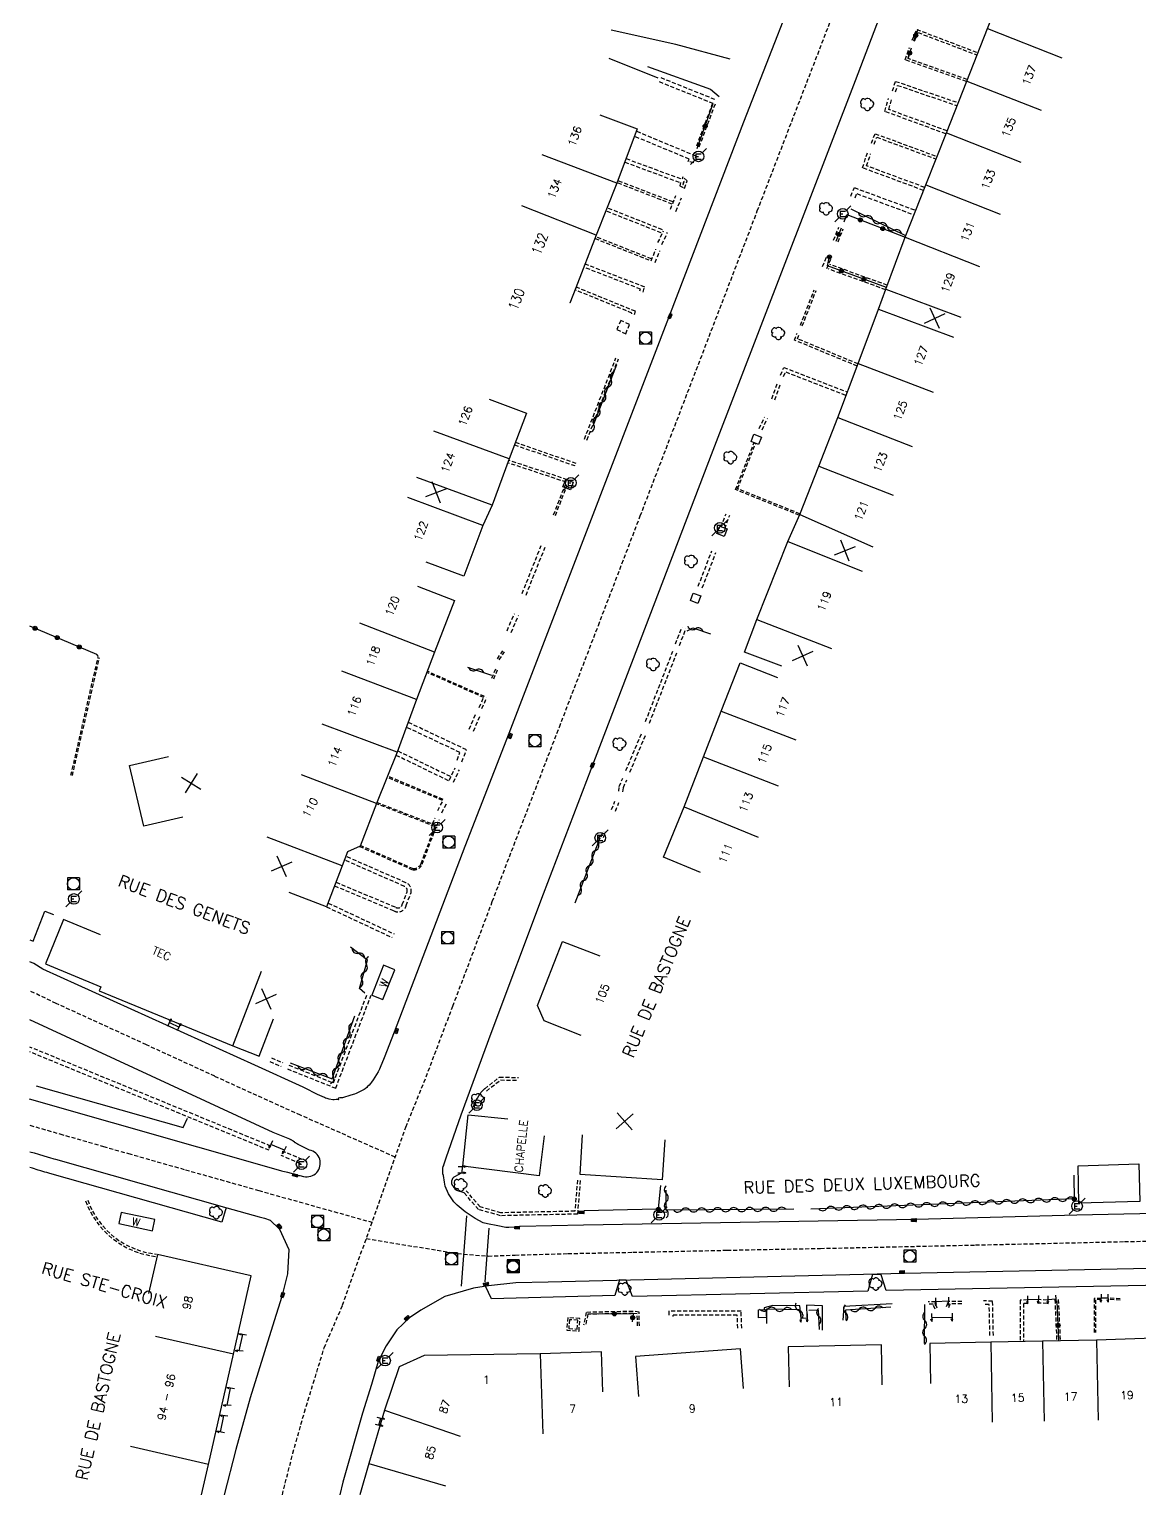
# Model space of a CAD drawing. Header units: millimetres. Extents: x 253999 to 255001, y 43000 to 44000.
# Drawn here: x 253999.9 to 254138.7, y 43000 to 43183.1 of the extents above; entities that cross this region are included whole.
import ezdxf
from ezdxf.enums import TextEntityAlignment as Align

# ---------------------------------------------------------------- set-up
doc = ezdxf.new("R2010")
doc.units = ezdxf.units.MM
doc.linetypes.add('DASHED', pattern=[0.75, 0.5, -0.25])
doc.layers.get('0').update_dxf_attribs({"linetype": 'CONTINUOUS'})
for name, color, linetype in [('W0001', 6, 'DASHED'), ('W0008', 7, 'CONTINUOUS'), ('W0100', 7, 'CONTINUOUS'), ('W0105', 7, 'CONTINUOUS'), ('W0112', 1, 'DASHED'), ('W0300', 7, 'CONTINUOUS'), ('W0310', 3, 'CONTINUOUS'), ('W0322', 7, 'CONTINUOUS'), ('W0400', 7, 'CONTINUOUS'), ('W0420', 7, 'CONTINUOUS'), ('W0471', 7, 'CONTINUOUS'), ('W0984', 7, 'CONTINUOUS'), ('W0989', 7, 'CONTINUOUS'), ('W0991', 7, 'CONTINUOUS'), ('W1102', 7, 'CONTINUOUS')]:
    doc.layers.add(name, color=color, linetype=linetype)
doc.styles.get("Standard").update_dxf_attribs({"font": 'romans.shx', "width": 0.85})

# ---------------------------------------------------------------- blocks, each defined once
blk = doc.blocks.new('T300')
for p, q in [((-0.7999991999999999, 0.5142852), (-0.8571420000000001, 0.3428568)), ((-0.8571420000000001, 0.3428568), (-0.8571420000000001, 0.1714284)), ((-0.8571420000000001, 0.1714284), (-0.7428564, 0.05714279999999999)), ((-0.6857135999999999, 0.6285708), (-0.7999991999999999, 0.5142852)), ((-0.7999991999999999, -0.05714279999999999), (-0.7428564, 0.05714279999999999)), ((-0.7428564, 0.05714279999999999), (-0.6857135999999999, 0.1142856)), ((-0.5714279999999999, 0.6857135999999999), (-0.6857135999999999, 0.6285708)), ((-0.4571423999999999, 0.6857135999999999), (-0.5714279999999999, 0.6857135999999999)), ((-0.285714, 0.6285708), (-0.4571423999999999, 0.6857135999999999)), ((-0.285714, 0.6285708), (-0.1714284, 0.7428564)), ((-0.2285712, 0.5714279999999999), (-0.285714, 0.6285708)), ((-0.1714284, 0.7428564), (-0.05714279999999999, 0.7999991999999999)), ((-0.05714279999999999, 0.7999991999999999), (0.05714279999999999, 0.7999991999999999)), ((0.05714279999999999, 0.7999991999999999), (0.2285712, 0.7428564)), ((0.2285712, 0.7428564), (0.3428568, 0.6285708)), ((0.3428568, 0.6285708), (0.3999996, 0.5142852)), ((0.4571423999999999, 0.4571423999999999), (0.3428568, 0.4571423999999999)), ((0.3999996, 0.5142852), (0.3999996, 0.4571423999999999)), ((0.5714279999999999, 0.3999996), (0.4571423999999999, 0.4571423999999999)), ((0.5714279999999999, 0.3999996), (0.6857135999999999, 0.285714)), ((0.6857135999999999, 0.285714), (0.7428564, 0.1714284)), ((0.7428564, 0.05714279999999999), (0.6857135999999999, -0.1714284)), ((0.7428564, 0.1714284), (0.7428564, 0.05714279999999999)), ((-0.7999991999999999, -0.1714284), (-0.7999991999999999, -0.05714279999999999)), ((-0.7999991999999999, -0.2285712), (-0.7999991999999999, -0.1714284)), ((-0.7428564, -0.3428568), (-0.7999991999999999, -0.2285712)), ((-0.6857135999999999, -0.3999996), (-0.7428564, -0.3428568)), ((-0.5142852, -0.4571423999999999), (-0.6857135999999999, -0.3999996)), ((-0.3999996, -0.4571423999999999), (-0.5142852, -0.4571423999999999)), ((-0.3999996, -0.4571423999999999), (-0.3428568, -0.4571423999999999)), ((-0.3428568, -0.4571423999999999), (-0.3428568, -0.3999996)), ((-0.3428568, -0.5142852), (-0.3428568, -0.4571423999999999)), ((-0.285714, -0.6285708), (-0.3428568, -0.5142852)), ((-0.1714284, -0.7428564), (-0.285714, -0.6285708)), ((-0.05714279999999999, -0.7999991999999999), (-0.1714284, -0.7428564)), ((0.05714279999999999, -0.7999991999999999), (-0.05714279999999999, -0.7999991999999999)), ((0.1714284, -0.7428564), (0.05714279999999999, -0.7999991999999999)), ((0.2285712, -0.6857135999999999), (0.1714284, -0.7428564)), ((0.285714, -0.4571423999999999), (0.2285712, -0.4571423999999999)), ((0.285714, -0.6285708), (0.2285712, -0.6857135999999999)), ((0.4571423999999999, -0.3999996), (0.285714, -0.4571423999999999)), ((0.3428568, -0.5142852), (0.285714, -0.6285708)), ((0.3428568, -0.5142852), (0.3428568, -0.4571423999999999)), ((0.5714279999999999, -0.3428568), (0.4571423999999999, -0.3999996)), ((0.6285708, -0.285714), (0.5714279999999999, -0.3428568)), ((0.6857135999999999, -0.1714284), (0.6285708, -0.285714))]:
    blk.add_line(p, q)
blk = doc.blocks.new('T471')
for p, q in [((-0.333334, 0.333334), (-0.333334, -0.333334)), ((-0.333334, 0.333334), (0.333334, 0.333334)), ((-0.333334, 0), (0, 0)), ((0.500001, 0.500001), (1.000002, 1.000002)), ((-0.500001, -0.500001), (-1.000002, -1.000002)), ((-0.333334, -0.333334), (0.333334, -0.333334))]:
    blk.add_line(p, q)
blk.add_ellipse((0, 0), major_axis=(0.4714054636000732, 0.4714054636000732), ratio=1, start_param=5.497787143782138, end_param=11.78097245096172)
blk = doc.blocks.new('t112o')
at = {"color": 0, "linetype": 'Continuous'}
for p, q in [((-0.5, 0.5), (0.5, 0.5)), ((-0.5, -0.5), (-0.5, 0.5)), ((0.5, 0.5), (0.5, -0.5)), ((0.5, -0.5), (-0.5, -0.5))]:
    blk.add_line(p, q, dxfattribs=at)
blk = doc.blocks.new('T400')
for p, q in [((-0.15, 0.3), (0.15, 0.3)), ((-0.15, -0.25), (-0.15, 0.3)), ((-0.15, 0.15), (0.15, 0.15)), ((-0.15, 0), (0.15, 0)), ((0.15, 0.3), (0.15, -0.25)), ((-0.15, -0.15), (0.15, -0.15)), ((-0.15, -0.25), (-0.15, -0.3)), ((-0.15, -0.3), (0.15, -0.3)), ((0.15, -0.3), (0.15, -0.25))]:
    blk.add_line(p, q)
blk = doc.blocks.new('T420')
for p, q in [((0.7499999999708962, 0.75), (-0.7500000000291038, 0.75)), ((-0.7500000000291038, 0.75), (-0.7500000000291038, -0.75)), ((0.75, 0.75), (0.75, -0.75)), ((0.7499999999708962, -0.75), (-0.7500000000291038, -0.75))]:
    blk.add_line(p, q)
blk.add_ellipse((0, 0), major_axis=(-0.5303300858918937, 0.5303300858918937), ratio=0.9999999999925214, start_param=3.926990816990981, end_param=10.21017612417057)
blk = doc.blocks.new('t105o')
for p, q in [((-0.5, 0), (0.5, 0)), ((0.5, 0), (0.2, 0.1)), ((0.5, 0), (0.2, -0.1))]:
    blk.add_line(p, q)
blk = doc.blocks.new('t310o')
at = {"color": 0, "linetype": 'Continuous'}
for centre, start, end in [((-0.4999987064074958, 0.3750017247803044), 216.8699, 323.1304), ((0.5000012935925042, -0.3749982752196956), 36.8699, 143.1303)]:
    blk.add_arc(centre, 0.625, start, end, dxfattribs=at)
blk = doc.blocks.new('t322o')
at = {"color": 0, "linetype": 'Continuous'}
for radius in [0.25, 0.150337]:
    blk.add_circle((0, 0), radius, dxfattribs=at)
blk = doc.blocks.new('t991o')
at = {"color": 0, "linetype": 'Continuous'}
for p, q in [((-1, 1), (1, -1)), ((-1, -1), (1, 1))]:
    blk.add_line(p, q, dxfattribs=at)

msp = doc.modelspace()

# ---------------------------------------------------------------- linework, layer by layer
at = {"layer": 'W0001'}
for points in [[(254031.5400113126, 43000), (254032.8605518757, 43005.17119587196), (254034.2975239413, 43010.31239095044), (254036.7807520093, 43018.35705000132), (254039.0648049981, 43023.68685204576), (254046.9855744768, 43045.94016943693), (254049.5119330254, 43052.21306025663), (254052.853546271, 43061.05268654311), (254057.7827205202, 43074.11656153876), (254060.4631172782, 43081.13876724517), (254066.1641503404, 43095.92397912524), (254071.0364811304, 43108.62255233448), (254076.2699418361, 43122.29582756311), (254080.0449449012, 43132.13313995809), (254090.9001506228, 43160.40401163556), (254096.2782302306, 43174.38026508962), (254101.2146112802, 43187.14482923384)], [(254045.6470437363, 43042.17958159409), (254033.8194864013, 43047.41339732883), (254029.0328876718, 43049.56960190363), (254023.104871221, 43052.27956521606), (254014.5448947353, 43056.21655624729), (254003.2776990184, 43061.37489793966), (254000, 43062.9518843139)], [(254000, 43046.15842863111), (254003.7322303506, 43045.08104359776), (254003.7322303505, 43045.08104359778), (254009.1814296781, 43043.5171816639), (254012.3074142417, 43042.62892988722), (254016.6408645731, 43041.39955611255), (254019.4372571444, 43040.6054308851), (254019.4372571443, 43040.60543088511), (254023.799498321, 43039.36769751404), (254028.5957031796, 43038.00654090387), (254028.5957031796, 43038.00654090387), (254042.7497296372, 43034.03960852706)], [(254042.0318946649, 43032.02285882675), (254053.4247799821, 43030.11840136212), (254057.2496202543, 43029.82062144537), (254060.6227637219, 43029.94688353046), (254067.2387517166, 43030.12893987585), (254075.3233690196, 43030.29346471607), (254087.1363836147, 43030.55104541001), (254087.1363836147, 43030.55104541001), (254098.7755604444, 43030.77313526491), (254107.7982460192, 43030.96909778194), (254118.1546672277, 43031.20197348449), (254125.6618982794, 43031.37136498884), (254136.8051374182, 43031.625311605), (254136.8051374182, 43031.625311605), (254155.1974868573, 43032.00388931046), (254155.1974868573, 43032.00388931046), (254177.8958555826, 43032.47130616497), (254198.1509420296, 43032.88794258866), (254214.5034241229, 43033.23116292738), (254226.4023546751, 43033.49221185516), (254226.402354675, 43033.49221185516), (254243.2184958323, 43033.87615130319)]]:
    msp.add_lwpolyline(points, dxfattribs=at)
at = {"layer": 'W0008'}
for points in [[(254097.961, 43194.043), (254089.174, 43171.504), (254080.023, 43147.591), (254059.851, 43095.112), (254054.349, 43081.002), (254045.533, 43057.785), (254044.251, 43054.589), (254043.756, 43053.366), (254043.6802605372, 43053.18826232727), (254043.5115921475, 43052.84191937092), (254043.3235163921, 43052.5048872283), (254042.906, 43051.845), (254042.691087526, 43051.54138708999), (254042.5768366874, 43051.39598260119), (254042.3958246527, 43051.18736061641), (254042.2020309928, 43050.99170143978), (254042.0999126065, 43050.89928876352), (254041.8843758279, 43050.72640895314), (254041.7706146781, 43050.64638650621), (254041.592, 43050.535), (254041.4297677492, 43050.44466030192), (254041.1017698817, 43050.28113650269), (254040.7685507346, 43050.13837480672), (254040.543201629, 43050.05348327363), (254040.084, 43049.905), (254039.047, 43049.61), (254038.9531632554, 43049.59330493506), (254038.7270179215, 43049.57765756777), (254038.5794640721, 43049.55416411551), (254038.5181296802, 43049.51991097075), (254038.503879414, 43049.49460877928), (254038.508, 43049.444), (254038.549, 43049.333), (254038.372, 43049.371), (254038.2545254673, 43049.37518616306), (254038.0172428006, 43049.35614179882), (254037.84, 43049.358), (254037.3765559669, 43049.43468440447), (254037.1485986377, 43049.4918652427), (254036.9253467728, 43049.56625830581), (254036.816, 43049.611), (254035.933, 43050.02), (254035.5315657561, 43050.22104440658), (254034.7312197798, 43050.62772375523), (254034.124, 43050.918), (254028.086, 43053.653), (254001.609, 43065.686), (254000.49, 43066.368), (254000, 43066.58520500427)], [(254158.312, 43035.491), (254130.822, 43034.923), (254110.769, 43034.371), (254069.16, 43033.666), (254061.262, 43033.492), (254060.6628763563, 43033.44330672423), (254059.86517492, 43033.37806161952), (254059.469, 43033.406), (254058.482, 43033.586), (254057.179, 43033.828), (254056.6397830997, 43033.98050550933), (254055.633, 43034.496), (254054.389, 43035.365), (254053.371, 43036.178), (254052.9525509296, 43036.59333793695), (254052.291, 43037.573), (254051.9091707554, 43038.54472500672), (254051.805, 43039.05), (254051.687, 43039.902), (254051.597, 43040.112), (254051.596, 43040.358), (254051.5937148282, 43040.45868028202), (254051.5886746628, 43040.59292890268), (254051.5881573709, 43040.66004467227), (254051.5906683389, 43040.72714759302), (254051.5934562329, 43040.76069255809), (254051.6, 43040.811), (254051.6095628073, 43040.85895878984), (254051.6176749578, 43040.89036227883), (254051.6372252112, 43040.95207999884), (254051.6599615976, 43041.01275490414), (254051.7090001121, 43041.13294201066), (254051.7323059116, 43041.19343708199), (254051.743, 43041.224), (254052.03, 43042.078), (254053.896, 43047.463), (254057.657, 43057.684), (254064.196, 43075.084), (254070.146, 43090.646), (254085.382, 43130.511), (254103.16, 43176.712), (254109.15, 43192.481)], [(254087.522, 43179.385), (254080.721, 43181.205), (254072.627, 43182.985)], [(254072.342, 43179.484), (254078.467, 43177.046)], [(254077.157, 43178.446), (254085.04, 43175.616), (254086.145, 43174.72)], [(254000, 43069.32150882174), (254000.388, 43069.146), (254001.871, 43072.912), (254002.951, 43072.487)], [(254000.477, 43066.386), (254000, 43066.59813802084)], [(254000.792, 43051.105), (254019.16, 43045.865), (254019.698, 43047.036)], [(254055.423, 43048.475), (254055.553, 43048.877), (254055.5759923127, 43048.93280767411), (254055.5933249115, 43048.96903421794), (254055.6056448157, 43048.99281181615), (254055.6318337473, 43049.03961058696), (254055.6740349918, 43049.1083837086), (254055.7626389829, 43049.24387562131), (254055.8056038676, 43049.31227211824), (254055.826, 43049.347), (254055.9444851181, 43049.5579412403), (254056.1017677477, 43049.83979117764), (254056.182, 43049.98), (254056.2192626483, 43050.04166459067), (254056.2387111661, 43050.07203432998), (254056.2688880103, 43050.1169666068), (254056.3163710447, 43050.18285994908), (254056.3664526716, 43050.24678831021), (254056.3924459042, 43050.27795976184), (254056.4462931011, 43050.3386054851), (254056.4741294229, 43050.36803506794), (254056.517, 43050.411), (254056.852, 43050.736)], [(254000, 43042.85051873804), (254000.5277380974, 43042.70289874445), (254001.0615440628, 43042.55198658942), (254001.328, 43042.475), (254001.4672662059, 43042.43395581922), (254001.7452476308, 43042.3499902719), (254002.5775641036, 43042.09255845452), (254002.8554899917, 43042.00841475723), (254002.9947180159, 43041.96724809834), (254003.204, 43041.907), (254024.604, 43035.861), (254028.648, 43034.721), (254029.332, 43034.538), (254030.019, 43034.286), (254031.2, 43033.195), (254032.356, 43030.655), (254032.173, 43027.613), (254031.489, 43024.751), (254030.322, 43021.062), (254027.501, 43012.115), (254025.742, 43005.64), (254024.2844386403, 43000)], [(254131.1, 43036.432), (254130.989, 43041.078), (254138.573, 43041.35), (254138.687, 43036.615), (254131.1, 43036.432)], [(254024.521, 43035.871), (254023.975, 43034.038), (254002.467, 43040.143), (254002.1024675797, 43040.24816389165), (254001.859825847, 43040.31958842849), (254001.375, 43040.464), (254001.0189386602, 43040.57107107446), (254000.30771071, 43040.7881848191), (254000, 43040.88272419701)], [(254053.963, 43040.224), (254053.051, 43039.737), (254052.963580996, 43039.67718357467), (254052.9104625441, 43039.62656848116), (254052.8181170009, 43039.5051310216), (254052.7465232547, 43039.36499152677), (254052.6879706495, 43039.16613924551), (254052.6762950717, 43039.06816320574), (254052.6830125942, 43038.93125276684), (254052.698, 43038.87), (254052.7786969321, 43038.67441858871), (254052.8329244273, 43038.57352433477), (254052.9300564259, 43038.42467288627), (254053.044475432, 43038.2856033489), (254053.1075833014, 43038.22212530978), (254053.2444272499, 43038.11205971652), (254053.3176959198, 43038.0673829727), (254053.433, 43038.016), (254054.21, 43037.748)], [(254078.313, 43035.688), (254069.246, 43035.47)], [(254469.7502, 43035.0418), (254440.813, 43034.289), (254419.028, 43033.93), (254381.111, 43033.206), (254367.2, 43032.943), (254313.613, 43031.975), (254263.068, 43030.974), (254241.409, 43030.394), (254209.504, 43029.699), (254109.308, 43027.638), (254064.767, 43026.576), (254060.729, 43026.473), (254057.32, 43026.102), (254055.427, 43025.788), (254051.833, 43024.753), (254048.846, 43023.072), (254047.45, 43022.096), (254045.846, 43020.598), (254044.517, 43018.593), (254043.536, 43016.659), (254042.698, 43013.779), (254041.571, 43010.207), (254039.086, 43001.571), (254038.7234357744, 43000)], [(254054.561, 43034.852), (254053.87, 43026.036)], [(254056.9, 43026.609), (254057.395, 43033.31)], [(254241.804, 43028.391), (254223.636, 43027.942), (254222.939, 43029.95), (254221.976, 43029.994), (254221.422, 43027.763), (254181.278, 43027.008), (254180.571, 43029.085), (254179.626, 43029.07), (254178.865, 43027.117), (254150.286, 43026.335), (254149.64, 43028.43), (254148.803, 43028.434), (254148.046, 43026.296), (254107.021, 43025.5), (254106.382, 43027.469), (254105.294, 43027.52), (254104.723, 43025.418), (254075.298, 43024.781), (254074.504, 43026.799), (254073.663, 43026.834), (254073.097, 43024.892), (254057.681, 43024.459), (254056.933, 43026.059)], [(254096.387, 43022.062), (254096.215, 43023.601), (254092.831, 43023.634), (254091.763, 43023.341), (254091.763, 43023.106)], [(254099.052, 43020.568), (254099.026, 43023.617), (254097.043, 43023.666), (254097.085, 43022.172)], [(254107.741, 43023.857), (254101.725, 43023.499), (254101.567, 43021.828)]]:
    msp.add_lwpolyline(points, dxfattribs=at)
msp.add_lwpolyline([(253999.918, 43049.46), (254031.326, 43040.503), (254031.4221459025, 43040.4763128944), (254031.6153201487, 43040.42623624425), (254032.0032919107, 43040.33212277287), (254032.197, 43040.284), (254032.92, 43040.097), (254032.9499394679, 43040.08888986768), (254033.0095475144, 43040.07085605035), (254033.0688640061, 43040.05089599383), (254033.1869565512, 43040.00755795222), (254033.291769626, 43039.96836577349), (254033.3442744185, 43039.94962149909), (254033.4233194765, 43039.9237356779), (254033.4762936763, 43039.90857002423), (254033.5028860312, 43039.90177010842), (254033.5429267635, 43039.89269460123), (254033.5966370252, 43039.8829647675), (254033.6236469262, 43039.8792325082), (254033.6643758715, 43039.87519566889), (254033.7053837362, 43039.87318813209), (254033.726, 43039.873), (254034.2002500203, 43039.77528999496, 1.024679483615189), (254034.935140019, 43043.05110999622), (254033.593, 43043.732), (254033.5485911096, 43043.75133444018), (254033.519382325, 43043.76500519571), (254033.4618419306, 43043.79407182195), (254033.4334765578, 43043.80940120654), (254033.377471053, 43043.84148590329), (254033.3223199924, 43043.87525021638), (254033.2859606175, 43043.89856154799), (254033.2140409946, 43043.94675391335), (254033.1606429528, 43043.98396140817), (254033.0546545212, 43044.05995796773), (254032.913424461, 43044.16144133781), (254032.8421268011, 43044.21083091939), (254032.7699472225, 43044.25847858257), (254032.7334266749, 43044.28145219881), (254032.6593239856, 43044.32530500866), (254032.6216618129, 43044.3460266055), (254032.564292475, 43044.37538137022), (254032.5057517962, 43044.40242658313), (254032.476, 43044.415), (254030.398, 43045.265), (254000, 43059.34348011469)], format="xyb", dxfattribs=at)
at = {"layer": 'W0100'}
for points in [[(254093.9524388691, 43103.51108416374), (254089.2816012343, 43105.29525786325), (254090.827, 43109.341), (254094.703, 43119.107), (254096.196, 43122.486), (254098.568, 43128.54), (254100.949, 43134.611), (254103.521, 43141.344), (254106.055, 43148.138), (254106.963, 43150.627), (254109.374, 43157.119), (254111.954, 43163.667), (254114.529, 43170.181), (254117.064, 43176.641), (254119.648, 43183.213), (254122.655, 43190.86), (254123.926, 43194.122), (254128.5848430392, 43192.30673651048)], [(254071.225202385, 43172.43453806628), (254075.905, 43170.674), (254073.357, 43163.901), (254070.771, 43157.365), (254068.217, 43150.811), (254067.4632787879, 43148.87682270001), (254067.4632787879, 43148.87682270001)], [(254057.3701332711, 43136.91047727095), (254062.042, 43135.129), (254059.87, 43129.433), (254057.75, 43123.655), (254056.599, 43121.09), (254054.207, 43114.76), (254049.5298024019, 43116.52743391069)], [(254048.4119992074, 43113.53854125318), (254053.068, 43111.716), (254050.544, 43105.268), (254048.319, 43099.375), (254045.887, 43092.794), (254043.295, 43086.373), (254041.2688256714, 43081.05429238725), (254039.6772712159, 43080.34083694167), (254039.008, 43078.584), (254037.056, 43073.46), (254032.3835613254, 43075.23997663795)], [(254083.7876818864, 43077.76126406844), (254079.161, 43079.657), (254081.744, 43085.961), (254084.195, 43092.216), (254086.383, 43097.918), (254088.755, 43103.955), (254093.4086731363, 43102.12652349192)], [(254019.0946416258, 43084.67183200987), (254014.227, 43083.529), (254012.449, 43091.102), (254017.3166416258, 43092.24483200987)], [(254008.8353562317, 43069.97059803231), (254004.211, 43071.872), (254001.929, 43066.322), (254008.8486229851, 43063.46177870624), (254008.647, 43062.974), (254025.352, 43056.069), (254028.648, 43054.802), (254030.4420414017, 43059.46905640089)], [(254068.9011519315, 43057.39152947688), (254064.242, 43059.20599999999), (254064.242, 43059.206), (254063.445, 43061.108), (254066.573, 43069.14), (254066.573, 43069.13999999999), (254071.2321519315, 43067.32552947688)], [(254017.43, 43058.987), (254018.659, 43058.436)], [(254064.2525813262, 43044.82520897949), (254063.639, 43039.863), (254054.096, 43041.043), (254054.746, 43047.468), (254059.7206076849, 43046.96473229647)], [(254079.3365302317, 43044.32584699281), (254079.0188597103, 43039.33594865318), (254068.7448584752, 43039.99001955955), (254069.0625289966, 43044.97991789917)], [(254031.79, 43043.056), (254030.089, 43043.755)], [(254054.026, 43041), (254053.988, 43040.209)], [(254021.4503836056, 43000), (254022.317, 43003.782), (254025.431, 43017.553), (254027.638, 43027.361), (254015.926, 43030.011), (254014.8225742342, 43025.13427450235)], [(254114.762, 43024.172), (254113.202, 43024.084)], [(254126.019, 43024.378), (254124.668, 43024.343)], [(254128.211, 43024.452), (254127.207, 43024.359)], [(254134.726, 43024.568), (254133.86, 43024.557)], [(254096.337, 43022.061), (254097.146, 43022.104)], [(254112.688, 43022.13), (254115.243, 43022.173)], [(254026.16, 43017.97), (254026.59, 43020.029)], [(254155.3211229518, 43014.81967446341), (254155.239, 43019.819), (254148.36, 43019.706), (254140.445, 43019.559), (254133.276, 43019.319), (254126.545, 43019.183), (254120.07, 43019.049), (254112.447, 43018.91), (254112.5381563018, 43013.9108310162)], [(254071.604907753, 43012.86155770314), (254071.445, 43017.859), (254063.757, 43017.613), (254049.275, 43017.411), (254046.134, 43015.961), (254044.291, 43010.551), (254042.345, 43003.899), (254041.2090663213, 43000)], [(254089.1888467503, 43013.25314608916), (254088.813, 43018.239), (254075.68, 43017.249), (254076.0558467503, 43012.26314608916)], [(254106.5136327827, 43013.70905345978), (254106.411, 43018.708), (254094.77, 43018.469), (254094.8726327827, 43013.47005345978)], [(254024.659, 43011.173), (254025.074, 43013.31)], [(254023.816, 43007.822), (254024.24, 43009.868)], [(254043.618, 43008.694), (254043.838, 43009.563)]]:
    msp.add_lwpolyline(points, dxfattribs=at)
for points in [[(254045.579, 43065.591), (254044.198, 43066.165), (254042.721, 43062.433), (254044.111, 43061.883)], [(254015.615, 43034.377), (254011.417, 43035.278), (254011.117, 43033.879), (254015.315, 43032.978)]]:
    msp.add_lwpolyline(points, close=True, dxfattribs=at)
at = {"layer": 'W0112'}
for p, q in [((254037.056, 43073.46), (254045.278, 43069.612)), ((254037.2736039842, 43073.92495321162), (254045.4956039842, 43070.07695321162))]:
    msp.add_line(p, q, dxfattribs=at)
for points in [[(254110.272, 43181.759), (254110.815, 43183.092), (254118.4582471525, 43180.18704964643)], [(254110.5535977604, 43181.64429063472), (254110.9845665534, 43182.70226743226), (254118.3469778867, 43179.90405366537)], [(254117.0385149672, 43176.57605589261), (254109.397, 43179.307), (254109.929, 43180.823)], [(254117.1352388143, 43176.82218478619), (254109.7334355777, 43179.46746010396), (254110.1784119529, 43180.73547548884)], [(254085.6, 43174.329), (254078.827, 43177.051)], [(254085.3963243823, 43173.8222053789), (254078.6233243823, 43176.5442053789)], [(254107.79, 43175.42), (254108.177, 43176.606), (254116.0031701104, 43173.93766229325)], [(254108.1666206139, 43175.29710608973), (254108.4290965806, 43176.10148980163), (254115.8753243245, 43173.56269368787)], [(254085.3095656854, 43173.87829295451), (254083.2095656854, 43168.26629295451)], [(254085.615, 43173.764), (254083.515, 43168.152)], [(254106.845, 43172.846), (254107.298, 43174.447)], [(254107.3298773349, 43173.08469348153), (254107.6844040753, 43174.33766767888)], [(254114.6110230265, 43170.41551315418), (254107.3298773349, 43173.08469348153)], [(254114.474667498, 43170.04355459488), (254106.86, 43172.835)], [(254082.958, 43166.435), (254082.259, 43166.584), (254082.384, 43166.889), (254075.5503142827, 43169.73118745566)], [(254083.1773936466, 43167.06521118723), (254083.2532126211, 43167.25020948514), (254075.8065730039, 43170.34732963124)], [(254105.168, 43168.879), (254105.621, 43170.06), (254113.3583598393, 43167.2196213566)], [(254105.4882492327, 43168.75616096324), (254105.8201712651, 43169.62150295058), (254113.2401577359, 43166.89763181835)], [(254111.6801957554, 43162.9720890723), (254104.046, 43165.8), (254104.675, 43167.69)], [(254111.8211266157, 43163.35254439871), (254104.5548567365, 43166.04416571066), (254105.0599597315, 43167.5618837719)], [(254074.3356704407, 43166.50246581419), (254081.295, 43163.947), (254081.198, 43163.543), (254081.82, 43163.232), (254082.149, 43164.193), (254081.605, 43164.659), (254081.502, 43164.377)], [(254074.500169868, 43166.95044900406), (254081.502, 43164.377)], [(254080.2666621654, 43161.26484996452), (254073.3670905525, 43163.92782233594)], [(254080.369, 43161.53), (254073.4671680868, 43164.19384476142)], [(254081.6721569479, 43164.09048051958), (254081.5838411024, 43163.72264957568)], [(254081.6281634412, 43163.70048840628), (254081.7604923521, 43164.08701753504)], [(254081.7604923521, 43164.08701753504), (254081.7180999056, 43164.1233316528)], [(254080.0512582559, 43160.63347283305), (254080.7232582559, 43162.32847283305)], [(254080.736, 43160.362), (254081.408, 43162.057)], [(254081.5838411024, 43163.72264957568), (254081.6281634412, 43163.70048840628)], [(254102.571, 43162.269), (254103.028, 43163.32), (254110.6987267216, 43160.481135881)], [(254103.1126750442, 43162.03346670293), (254103.3469092498, 43162.57215412094), (254110.4821502839, 43159.9314682398)], [(254078.88, 43157.674), (254071.9761602418, 43160.41098891746)], [(254079.0320892034, 43158.05763308027), (254072.1279875971, 43160.79472580599)], [(254100.44, 43156.754), (254101.081, 43158.401)], [(254070.6172353987, 43156.97041378354), (254077.554, 43154.212)], [(254077.668, 43154.423), (254070.7012250756, 43157.18594563263)], [(254078.4864377743, 43156.45080099896), (254079.1884377743, 43157.93480099896)], [(254078.968, 43156.223), (254079.67, 43157.707)], [(254100.9904481585, 43156.53976972097), (254101.6314481585, 43158.18676972097)], [(254077.6277986745, 43154.1721958538), (254078.2347986744, 43155.61819585381)], [(254078.119, 43153.966), (254078.726, 43155.412)], [(254099.057, 43153.458), (254099.588, 43154.756)], [(254076.216, 43150.414), (254076.292, 43150.643), (254069.2168183793, 43153.37670464288)], [(254076.6214791212, 43150.27943051), (254076.8257048554, 43150.89479489317), (254069.3719410526, 43153.77477590383)], [(254099.6036902655, 43153.2343539823), (254100.1346902655, 43154.5323539823)], [(254106.9416305794, 43150.56842237004), (254099.778, 43153.158)], [(254107.1469376545, 43151.122281316), (254099.9788028165, 43153.7134871884)], [(254075.215, 43147.559), (254075.235, 43147.648), (254068.1150329949, 43150.54933525797)], [(254075.5708930417, 43147.4790240355), (254075.6585911306, 43147.86928053064), (254068.2474927919, 43150.88924970956)], [(254096.29, 43146.126), (254098.023, 43150.565)], [(254096.5189280119, 43146.03662576153), (254098.2519280119, 43150.47562576153)], [(254073.332, 43145.576), (254074.481, 43145.073), (254074.912, 43146.242), (254073.83, 43146.716), (254073.332, 43145.576)], [(254103.3961497863, 43141.01716621739), (254095.544, 43144.263), (254095.862, 43145.132)], [(254103.5025298276, 43141.29564865057), (254095.9221268582, 43144.42915077591), (254096.141851006, 43145.02959192186)], [(254069.2983128325, 43131.90691841672), (254073.2383128325, 43142.06291841672)], [(254069.61, 43131.786), (254073.55, 43141.942)], [(254093.785, 43139.897), (254094.212, 43140.859), (254102.1603344029, 43137.78203986573)], [(254094.1879207276, 43139.71815680805), (254094.4445285888, 43140.29627568975), (254102.0011894733, 43137.37094025325)], [(254092.718, 43136.942), (254093.424, 43138.907)], [(254093.0812649521, 43136.81148343195), (254093.7872649521, 43138.77648343195)], [(254091.141, 43133.22), (254091.804, 43134.648)], [(254091.4911054616, 43133.05745103571), (254092.1541054616, 43134.48545103571)], [(254060.5383192292, 43131.18564563971), (254068.118, 43128.577)], [(254060.6575003208, 43131.4981942116), (254068.2267975628, 43128.8931221983)], [(254096.1477023606, 43122.37669141091), (254088.178, 43125.595), (254090.512, 43131.488)], [(254096.2258325915, 43122.56214102399), (254088.4386746481, 43125.70673490718), (254090.699074883, 43131.41390653711)], [(254067.153, 43126.831), (254059.8059117067, 43129.25832917033)], [(254067.048122809, 43126.51355562891), (254059.6906922082, 43128.94430168819)], [(254065.4446089673, 43122.42938901612), (254066.8836089673, 43126.15338901612)], [(254065.663, 43122.345), (254067.102, 43126.069)], [(254086.374, 43120.909), (254086.995, 43122.565)], [(254086.8290559803, 43120.73835400739), (254087.4500559803, 43122.3943540074)], [(254061.5063018612, 43112.60260547724), (254063.8863018612, 43118.58560547724)], [(254061.993, 43112.409), (254064.373, 43118.392)], [(254083.512, 43113.505), (254085.222, 43117.946)], [(254084.0215327383, 43113.30880522798), (254085.7315327383, 43117.74980522798)], [(254059.6252103151, 43107.9614913515), (254060.5352103151, 43110.0874913515)], [(254060.138, 43107.742), (254061.048, 43109.868)], [(254080.662, 43106.305), (254081.491, 43108.405)], [(254081.1562960419, 43106.10987075301), (254081.9852960419, 43108.20987075301)], [(254058.4177172376, 43104.46210996917), (254059.0907172376, 43105.46510996917)], [(254058.631, 43104.319), (254059.304, 43105.322)], [(254076.927, 43096.601), (254080.35, 43105.401)], [(254005.128, 43089.892), (254008.506, 43104.638)], [(254005.3024804121, 43089.85203018906), (254008.6804804121, 43104.59803018906)], [(254057.718716046, 43102.02869703597), (254058.3017160459, 43103.39669703598)], [(254077.4222683138, 43096.40835188203), (254080.8452683138, 43105.20835188203)], [(254056.7325072098, 43099.59389552053), (254049.5875162964, 43102.75753127208)], [(254056.791, 43099.726), (254049.6460090866, 43102.88963575156)], [(254057.955, 43101.928), (254058.538, 43103.296)], [(254056.1473056363, 43098.37407923679), (254056.7593056363, 43099.74907923679)], [(254056.48, 43098.226), (254057.092, 43099.601)], [(254053.98, 43091.571), (254054.548, 43093.081), (254047.2595946042, 43096.50824551406)], [(254054.8862311198, 43095.65028379577), (254055.6962311198, 43097.54528379577)], [(254055.432, 43095.417), (254056.242, 43097.312)], [(254053.3739806718, 43091.79895958835), (254053.7315158252, 43092.74944916854), (254046.9840719276, 43095.92231697343)], [(254074.4872054895, 43090.47900732203), (254076.504, 43095.281)], [(254074.9771639749, 43090.27322908575), (254076.9939584855, 43095.07522176373)], [(254045.7370918031, 43092.42264176998), (254052.396, 43089.193)], [(254045.9866681699, 43092.93722085735), (254052.6455763668, 43089.70757908737)], [(254052.4072080374, 43089.2840600157), (254053.1482080374, 43090.8310600157)], [(254052.923, 43089.037), (254053.664, 43090.584)], [(254051.5646981178, 43086.74104735715), (254044.6123332244, 43089.64125415476)], [(254051.626, 43086.888), (254044.6736351066, 43089.78820679761)], [(254073.581, 43087.89), (254073.651, 43088.488), (254074.0880196349, 43089.52854482286)], [(254074.1088131479, 43087.82821585225), (254074.1700719414, 43088.35154097364), (254074.5779781204, 43089.32276658658)], [(254048.8743164994, 43078.85565771294), (254050.6175578568, 43083.49265624327), (254043.2853897924, 43086.34374159446)], [(254049.021, 43078.793), (254050.822, 43083.584), (254043.343095244, 43086.49214334935)], [(254050.9538406611, 43085.47567720531), (254051.6428406611, 43086.78367720531)], [(254051.462, 43085.208), (254052.151, 43086.516)], [(254072.6853416704, 43085.60495595701), (254073.1093416704, 43086.67095595701)], [(254073.179132366, 43085.40855140267), (254073.603132366, 43086.47455140267)], [(254050.3197411071, 43083.81081814303), (254050.630741107, 43084.57781814303)], [(254050.852, 43083.595), (254051.163, 43084.362)], [(254071.382, 43082.218), (254071.66, 43082.925)], [(254071.661191836, 43082.10821876887), (254071.939191836, 43082.81521876888)], [(254046.987, 43076.475), (254039.4624606989, 43079.77695933452)], [(254041.1823483888, 43081.01552670885), (254047.879, 43078.069)], [(254041.2464749498, 43081.1612688928), (254047.884336631, 43078.22770946031)], [(254046.8030681624, 43076.01552625652), (254039.2636425722, 43079.323890518)], [(254038.056429236, 43076.08612674454), (254045.488, 43072.96)], [(254038.2482751537, 43076.54219159068), (254045.7334187598, 43073.38950982897)], [(254046.5359920618, 43073.73469649332), (254047.1425693732, 43075.34857461756)], [(254047.017, 43073.618), (254047.622, 43075.227)], [(254032.176, 43053.208), (254038.207, 43050.791), (254042.624, 43062.408)], [(254032.363200759, 43053.67511120286), (254037.9186878789, 43051.44867904088), (254042.1536262056, 43062.5868448868)], [(254030.109, 43043.554), (254000, 43055.93094370513)], [(254029.8948622708, 43043.0330739101), (254000, 43055.32199175518)], [(254029.975, 43054.135), (254031.393, 43053.508)], [(254030.1785059764, 43054.5952415861), (254031.5965059764, 43053.9682415861)], [(254056.836, 43050.717), (254058.696, 43052.188), (254061.05, 43052.127)], [(254057.0569897579, 43050.43757039453), (254058.8157729373, 43051.82852203804), (254061.0407713504, 43051.77086489989)], [(254033.8155100837, 43041.35873061539), (254031.4015100837, 43042.3857306154)], [(254034.036, 43041.877), (254031.622, 43042.904)], [(254068.775, 43039.27), (254068.431, 43035.06), (254058.808, 43034.86), (254056.057, 43035.642), (254054.244, 43037.738)], [(254068.4092190477, 43039.29988803981), (254068.0921956472, 43035.42003770165), (254058.8554038576, 43035.22806447522), (254056.2628293799, 43035.96503039362), (254054.5215693458, 43037.978092187)], [(254076.172, 43021.12), (254076.115, 43022.828), (254075.347, 43022.902), (254069.53, 43022.785), (254069.179, 43021.169)], [(254088.96, 43020.826), (254088.868, 43022.914), (254079.85, 43022.933), (254079.84, 43022.278)], [(254113.121943798, 43023.19744644818), (254112.8826509638, 43023.78371389204), (254112.8818896032, 43023.80970891973), (254112.255868496, 43023.8322175438)], [(254113.383, 43023.304), (254113.163, 43023.843), (254113.156, 43024.082), (254112.266, 43024.114)], [(254116.44, 43024.138), (254114.779, 43024.128), (254114.706, 43023.916), (254114.493, 43023.416)], [(254116.4416975281, 43023.85604057314), (254114.98053711, 43023.84724370127), (254114.9693370746, 43023.81471757105), (254114.752407207, 43023.30549252983)], [(254119.9685858003, 43019.88066614111), (254119.8762272173, 43023.75429376889), (254119.159296557, 43023.78691059643)], [(254120.402, 43019.891), (254120.3, 43024.169), (254119.179, 43024.22)], [(254124.674, 43024.344), (254123.731, 43024.291), (254123.753, 43019.196)], [(254124.6983279698, 43023.91114574388), (254124.166310726, 43023.88124445658), (254124.1865333353, 43019.19787197908)], [(254127.1197775591, 43023.89293451993), (254125.9847775591, 43023.94593451993)], [(254127.14, 43024.326), (254126.005, 43024.379)], [(254128.084900249, 43024.38352532889), (254128.314900249, 43019.26852532889)], [(254128.518, 43024.403), (254128.748, 43019.288)], [(254133.854, 43024.557), (254132.984, 43024.51), (254132.984, 43020.284)], [(254133.8626312611, 43024.39722984843), (254133.144003125, 43024.35840740889), (254133.144003125, 43020.284)], [(254136.2392817026, 43024.32623457418), (254134.7182817026, 43024.40923457417)], [(254136.248, 43024.486), (254134.727, 43024.569)], [(254068.73, 43022.017), (254067.21, 43022.126), (254067.074, 43020.551), (254068.617, 43020.441), (254068.73, 43022.017)], [(254075.9309864449, 43021.1119568076), (254075.8810506866, 43022.60827742659), (254075.3378295267, 43022.66061904876), (254069.725234831, 43022.54773034679), (254069.4146530689, 43021.11781545348)], [(254088.4660872339, 43020.80423756012), (254088.3948680332, 43022.42060376886), (254080.3368859419, 43022.43758110971), (254080.3343343663, 43022.27045291043)]]:
    msp.add_lwpolyline(points, dxfattribs=at)
for points in [[(254047.8790800079, 43078.06856999973, 0.3083950084672562), (254049.0205200143, 43078.79259003328)], [(254047.884336631, 43078.22770946031, 0.3083950084784927), (254048.8743164994, 43078.85565771294, 0.3083950084784927)], [(254047.1425693732, 43075.34857461756, 0.3760491901040233), (254046.8030681624, 43076.01552625652, 0.3760491901040233)], [(254047.6221399993, 43075.22686999749, 0.3760491901021775), (254046.9868500176, 43076.47489999293)], [(254045.4876399946, 43072.9601000031, 0.4992116128616102), (254047.0167500004, 43073.61777000166)], [(254045.7334187598, 43073.38950982897, 0.4992116128864658), (254046.5359920618, 43073.73469649332, 0.4992116128864658)], [(254006.9522855865, 43036.70132193483, 0.2877801349469387), (254015.7854414334, 43029.7700311891, 0.2877801349469387)], [(254007.2230200808, 43036.79862977528, 0.2877801349465655), (254015.8155702072, 43030.05613997821)]]:
    msp.add_lwpolyline(points, format="xyb", dxfattribs=at)
msp.add_lwpolyline([(254068.4722237895, 43021.79371829591), (254067.4298076122, 43021.86847050863), (254067.3353122524, 43020.77413086341), (254068.393708851, 43020.69867809228)], close=True, dxfattribs=at)
at = {"layer": 'W0310'}
for points in [[(254109.4534330672, 43157.32059989291), (254102.631, 43160.63)], [(254070.37, 43133.54), (254073.343, 43141.206)], [(254082.14, 43107.94), (254082.823, 43108.308), (254085.062, 43107.564)], [(254054.7, 43103.401), (254057.664, 43102.422)], [(254068.126, 43073.94899999999), (254071.28, 43082.094)], [(254041.856, 43062.687), (254041.184, 43063.267), (254042.193, 43066.776), (254040.068, 43068.403)], [(254032.532, 43053.95), (254037.753, 43051.949), (254040.604, 43059.847)], [(254095.458, 43035.682), (254079.516, 43035.545), (254079.518, 43038.067)], [(254130.525, 43036.953), (254097.581, 43035.678)], [(254096.368, 43022.472), (254096.083, 43023.113), (254091.989, 43023.183), (254092.064, 43021.383)], [(254098.655, 43020.646), (254098.554, 43023.07), (254097.344, 43023.003)], [(254107.58, 43023.414), (254101.917, 43023.046), (254101.983, 43021.818)], [(254111.791, 43018.88), (254111.848, 43023.771)]]:
    msp.add_lwpolyline(points, dxfattribs=at)
at = {"layer": 'W0322'}
for points in [[(254110.972, 43183.066), (254110.439, 43181.62)], [(254110.147, 43180.769), (254109.721, 43179.526)], [(254083.389, 43168.221), (254085.391, 43173.833)], [(254101.745, 43159.052), (254102.069, 43159.964), (254109.3744456564, 43157.12020000054)], [(254100.742, 43156.634), (254101.417, 43158.309)], [(254107.0485351216, 43150.85731688496), (254099.675, 43153.542), (254099.927, 43154.703)], [(254008.546, 43104.736), (254008.369, 43104.993), (254000, 43108.53297079412)], [(254130.437, 43039.946), (254130.511, 43036.731)], [(254079.593, 43035.261), (254078.511, 43035.36), (254078.843, 43038.652)], [(254128.569, 43019.243), (254128.374, 43024.148)], [(254075.162, 43022.619), (254070.05, 43022.564)], [(254075.378, 43022.656), (254075.28, 43021.583)]]:
    msp.add_lwpolyline(points, dxfattribs=at)
at = {"layer": 'W1102'}
for p, q in [((254119.648, 43183.213), (254128.9544818414, 43179.55384767526)), ((254117.064, 43176.641), (254126.3729154528, 43172.98804323952)), ((254114.529, 43170.181), (254123.8287547677, 43166.50478438334)), ((254073.357, 43163.901), (254063.9974047701, 43167.42207613255)), ((254111.954, 43163.667), (254121.2578489801, 43160.00115846543)), ((254070.771, 43157.365), (254061.4723659758, 43161.04404950835)), ((254109.374, 43157.119), (254118.6778489801, 43153.45315846543)), ((254106.963, 43150.627), (254116.33740084, 43147.1455335143)), ((254106.055, 43148.138), (254115.4245112421, 43144.64339571865)), ((254103.521, 43141.344), (254112.8626205239, 43137.77550928446)), ((254100.949, 43134.611), (254110.2586195644, 43130.95983805259)), ((254059.87, 43129.433), (254050.4819722681, 43132.87755153888)), ((254098.568, 43128.54), (254107.8788385226, 43124.89194764197)), ((254057.75, 43123.655), (254048.3619722681, 43127.09955153889)), ((254056.599, 43121.09), (254047.2446048039, 43124.62486782138)), ((254096.196, 43122.486), (254105.3429125859, 43118.4444668569)), ((254094.703, 43119.107), (254103.9977102864, 43115.41804883577)), ((254050.544, 43105.268), (254041.2319984148, 43108.91308250636)), ((254090.827, 43109.341), (254100.1601880679, 43105.75051249968)), ((254048.319, 43099.375), (254038.9636260951, 43102.90727675857)), ((254086.383, 43097.918), (254095.7192384563, 43094.33545181649)), ((254045.887, 43092.794), (254036.5070046378, 43096.26036509968)), ((254084.195, 43092.216), (254093.5057137461, 43088.56762919397)), ((254043.295, 43086.373), (254033.9501226507, 43089.93295327579)), ((254081.744, 43085.961), (254090.9973637728, 43082.16952813687)), ((254039.008, 43078.584), (254029.6631226507, 43082.1439532759)), ((254025.352, 43056.069), (254028.9400828034, 43065.40311280178)), ((254025.431, 43017.553), (254015.6772629503, 43019.75858689804)), ((254126.545, 43019.183), (254126.7519055047, 43009.18514072352)), ((254133.276, 43019.319), (254133.4780089853, 43009.32104058971)), ((254063.757, 43017.613), (254064.076815506, 43007.61811540626)), ((254120.07, 43019.049), (254120.2523126036, 43009.05066203239)), ((254044.291, 43010.551), (254053.7568060651, 43007.32632706507)), ((254022.317, 43003.782), (254012.5696252247, 43006.01553643116)), ((254042.345, 43003.899), (254051.942734502, 43001.09124423619))]:
    msp.add_line(p, q, dxfattribs=at)

# ---------------------------------------------------------------- block references
at = {"layer": 'W0105'}
for p, rotation in [((254017.43, 43058.98699999995), 66.5641531305454), ((254018.659, 43058.43599999996), 65.00895654445438), ((254030.089, 43043.75499999993), 244.573453959643), ((254031.79, 43043.05600000003), 245.0204523620398), ((254114.762, 43024.17200000006), 267.6210268190522), ((254124.668, 43024.34300000003), 269.0583956592303), ((254126.019, 43024.37799999999), 268.3448691174419), ((254127.207, 43024.35900000005), 272.1866475568145), ((254128.211, 43024.45200000003), 273.8952465930738), ((254133.86, 43024.55699999997), 267.6240374244164), ((254134.726, 43024.56800000006), 271.3353829167907), ((254113.202, 43024.08399999996), 273.24775818746), ((254096.337, 43022.061), 271.5736666880925), ((254097.146, 43022.10399999999), 270.4202801650971), ((254112.688, 43022.12999999996), 272.7803286897483), ((254115.243, 43022.17300000002), 269.4309768856006), ((254026.59, 43020.02899999998), 169.8845776460575), ((254026.16, 43017.97), 174.7670184458621), ((254025.0739999999, 43013.31000000003), 168.0910126123408), ((254024.24, 43009.86799999999), 173.693986828649), ((254024.659, 43011.17300000001), 177.5149797847295), ((254043.618, 43008.69400000001), 346.3614188058272), ((254043.838, 43009.563), 346.0438036306134), ((254023.8159999999, 43007.82200000003), 168.8057716716971)]:
    msp.add_blockref('t105o', p, dxfattribs=dict(at, rotation=rotation))
for p in [(254053.988, 43040.209), (254054.026, 43041)]:
    msp.add_blockref('t105o', p, dxfattribs=at)
at = {"layer": 'W0112'}
for p, rotation in [((254090.771, 43131.86900000001), 158.9534313782166), ((254067.248, 43126.22700000003), 338.9741224568654), ((254086.4859999999, 43120.38800000001), 159.0836492344975), ((254083.177, 43112.011), 159.0836492344738), ((254091.552, 43022.63099999999), 91.3658559776038)]:
    msp.add_blockref('t112o', p, dxfattribs=dict(at, rotation=rotation))
at = {"layer": 'W0300'}
for p in [(254104.667, 43173.715), (254099.509, 43160.684), (254093.547, 43145.101), (254087.567, 43129.587), (254082.639, 43116.605), (254077.901, 43103.728), (254073.715, 43093.787), (254056.025, 43049.332), (254053.853, 43038.693), (254064.403, 43037.941), (254023.278, 43035.235), (254074.339, 43025.709), (254105.711, 43026.321)]:
    msp.add_blockref('T300', p, dxfattribs=at)
at = {"layer": 'W0310'}
for p, rotation in [((254104.4304673033, 43159.75712118571), 154.1230789901679), ((254106.2299346066, 43158.88424237144), 154.1230789901679), ((254108.0294019099, 43158.01136355715), 154.1230789901679), ((254072.6198450406, 43139.34131586998), 68.80289390289838), ((254071.8966900813, 43137.47663173996), 68.80289390289838), ((254071.1735351219, 43135.61194760995), 68.80289390289838), ((254070.4503801625, 43133.74726347993), 68.80289390289838), ((254083.1640408619, 43108.19467512228), 341.6188067512908), ((254055.764910562, 43103.04926334678), 341.7217710827936), ((254071.0148264519, 43081.40920654745), 68.83203068265443), ((254070.2926198389, 43079.54415491059), 68.83203068265443), ((254069.5704132259, 43077.67910327372), 68.83203068265443), ((254068.848206613, 43075.81405163686), 68.83203068265443), ((254041.0328678195, 43067.66425179183), 142.5606316311269), ((254042.0440837867, 43066.25811398153), 73.95760595711559), ((254041.4913867209, 43064.33599901266), 73.95760595711559), ((254039.928960501, 43057.97696774362), 70.15156005691433), ((254039.2498939929, 43056.09577964095), 70.15156005691433), ((254038.5708274849, 43054.21459153828), 70.15156005691433), ((254034.3995380583, 43053.23424752831), 339.0301744474657), ((254036.2670761166, 43052.51849505662), 339.0301744474657), ((254037.8917609768, 43052.33340343561), 70.15156005691433), ((254079.5176315708, 43037.60241069876), 89.9545632294034), ((254079.5160455284, 43035.60241132764), 89.9545632294034), ((254081.4585169274, 43035.56169331446), 180.4923678691941), ((254083.4584430806, 43035.57887998382), 180.4923678691941), ((254085.4583692338, 43035.59606665318), 180.4923678691941), ((254087.4582953871, 43035.61325332255), 180.4923678691941), ((254089.4582215403, 43035.63043999191), 180.4923678691941), ((254091.4581476935, 43035.64762666127), 180.4923678691941), ((254093.4580738468, 43035.66481333064), 180.4923678691941), ((254099.5795038327, 43035.75534617492), 182.2163573934401), ((254101.5780076653, 43035.83269234985), 182.2163573934401), ((254103.576511498, 43035.91003852477), 182.2163573934401), ((254105.5750153307, 43035.98738469969), 182.2163573934401), ((254107.5735191634, 43036.06473087461), 182.2163573934401), ((254109.5720229961, 43036.14207704954), 182.2163573934401), ((254111.5705268288, 43036.21942322446), 182.2163573934401), ((254113.5690306614, 43036.29676939939), 182.2163573934401), ((254115.5675344941, 43036.3741155743), 182.2163573934401), ((254117.5660383268, 43036.45146174923), 182.2163573934401), ((254119.5645421595, 43036.52880792415), 182.2163573934401), ((254121.5630459921, 43036.60615409908), 182.2163573934401), ((254123.5615498248, 43036.683500274), 182.2163573934401), ((254125.5600536575, 43036.76084644892), 182.2163573934401), ((254127.5585574901, 43036.83819262384), 182.2163573934401), ((254129.5570613228, 43036.91553879877), 182.2163573934401), ((254092.1874091774, 43023.17960756169), 179.0204411837579), ((254094.1871168933, 43023.14541617427), 179.0204411837579), ((254096.1251870646, 43023.01811611076), 113.9707818942242), ((254098.5868109665, 43022.28253680437), 92.38594403027435), ((254101.9344452413, 43022.72141278419), 273.0764548964779), ((254103.5884189844, 43023.15461419499), 183.7180368471692), ((254105.5842094922, 43023.2843070975), 183.7180368471692), ((254111.8246934657, 43021.77113580325), 89.33230186236595), ((254111.8013869314, 43019.77127160649), 89.33230186236595)]:
    msp.add_blockref('t310o', p, dxfattribs=dict(at, rotation=rotation))
at = {"layer": 'W0322'}
for p, rotation in [((254110.7055, 43182.343), 158.7755985655244), ((254109.934, 43180.1475), 158.7755985655244), ((254084.3830115258, 43171.00740993139), 70.36687481591963), ((254103.7831401304, 43159.2967345201), 338.7304669736548), ((254106.5787928934, 43158.20846726032), 338.7304669736548), ((254101.0795, 43157.4715), 338.7304669736478), ((254099.9195534044, 43154.66869247053), 77.75366714132974), ((254101.4106094009, 43152.91006956554), 159.9935792135682), ((254104.2295722613, 43151.88369322525), 159.9935792135682), ((254000.6397369719, 43108.26237093794), 157.0723127355239), ((254003.4027287523, 43107.09366377975), 157.0723127355239), ((254006.1657205326, 43105.92495662156), 157.0723127355239), ((254078.5419753227, 43035.66714085028), 84.24116069853481), ((254130.5060330379, 43036.94679436523), 271.3185502878309), ((254073.049826381, 43022.59627512734), 180.6164214180191), ((254075.329, 43022.1195), 180.6164214180191), ((254128.4931719174, 43021.1503679255), 92.27661498205279)]:
    msp.add_blockref('t322o', p, dxfattribs=dict(at, rotation=rotation))
at = {"layer": 'W0400'}
for p, rotation in [((254079.996, 43147.26699999999), 158.5431739199048), ((254060.029, 43094.808), 340.2285584186044), ((254070.2920000001, 43091.16699999999), 336.2100604075889), ((254045.801, 43057.935), 159.288654567823), ((254033.148, 43039.913), 73.64265970845781), ((254031.166, 43033.534), 37.00677589052694), ((254068.952, 43035.29), 90), ((254110.474, 43034.307), 90), ((254060.891, 43033.377), 90), ((254057.008, 43026.347), 99.20922821988705), ((254109.003, 43027.81), 90), ((254031.5850000001, 43024.9610000001), 341.6559180157816), ((254047.087, 43022.07400000001), 312.1926958006525), ((254043.586, 43016.95700000001), 340.4963388650536)]:
    msp.add_blockref('T400', p, dxfattribs=dict(at, rotation=rotation))
at = {"layer": 'W0420'}
for p in [(254076.944, 43144.521), (254063.107, 43094.218), (254052.334, 43081.546), (254005.438, 43076.331), (254052.197, 43069.577), (254035.936, 43034.135), (254036.708, 43032.456), (254052.661, 43029.483), (254109.95, 43029.786), (254060.368, 43028.602), (254060.377, 43028.485)]:
    msp.add_blockref('T420', p, dxfattribs=at)
at = {"layer": 'W0471'}
for p in [(254083.549, 43167.231), (254101.57, 43160.055), (254067.602, 43126.444), (254086.228, 43120.812), (254050.882, 43083.371), (254071.28, 43082.094), (254005.493, 43074.436), (254055.866, 43048.676), (254033.954, 43041.307), (254078.623, 43034.97), (254130.854, 43036.071), (254044.371, 43016.748)]:
    msp.add_blockref('T471', p, dxfattribs=at)
at = {"layer": 'W0991'}
for p, rotation in [((254113.08508197, 43146.98351147895), 69.95777044727112), ((254050.7880248101, 43125.23832181033), 65.83265501784716), ((254101.8523388101, 43117.96742679983), 66.16191966337283), ((254096.5934733058, 43104.82028575231), 69.09406667718287), ((254020.1526982761, 43088.91546481382), 283.2126845259807), ((254031.4905858555, 43078.51396729313), 69.14554196052993), ((254029.5116579623, 43061.96937896125), 338.9729735324659), ((254074.3265978228, 43046.64884178185), 356.3573104910609)]:
    msp.add_blockref('t991o', p, dxfattribs=dict(at, rotation=rotation))

# ---------------------------------------------------------------- texts
at = {"layer": 'W0984'}
for s, rotation, p in [('TEC', 336.3594592292775, (254016.447481261, 43067.60805457681)), ('W', 68.40134992263054, (254044.2837924753, 43063.91384742201)), ('CHAPELLE', 84.2231945120063, (254061.3854507589, 43043.55092521507)), ('W', 347.8866025724785, (254013.2608666295, 43034.0750479351))]:
    msp.add_text(s, height=1, rotation=rotation, dxfattribs=at).set_placement(p, align=Align.MIDDLE)
at = {"layer": 'W0989'}
for s, rotation, p in [('RUE DES GENETS', 339.3405733135334, (254019.2869310176, 43073.73021098391)), ('RUE DE BASTOGNE', 67.46335782207181, (254078.2977312905, 43063.48194393146)), ('RUE DES DEUX LUXEMBOURG', 1.744905448245981, (254103.9757661711, 43038.82259935606)), ('RUE STE-CROIX', 344.2006317888969, (254009.3051261537, 43026.17900880706)), ('RUE DE BASTOGNE', 77.29008295797057, (254008.5297212978, 43011.06248911414))]:
    msp.add_text(s, height=1.5, rotation=rotation, dxfattribs=at).set_placement(p, align=Align.MIDDLE)
at = {"layer": 'W0991'}
for s, rotation, p in [('137', 68.53608147235141, (254124.870537289, 43177.36559337268)), ('135', 68.57421975811243, (254122.3127408169, 43170.85393026767)), ('136', 69.38371954254274, (254068.079283339, 43169.75225329278)), ('134', 68.41353193077765, (254065.5549561831, 43163.20833465584)), ('133', 68.43099258646153, (254119.7513283374, 43164.35064906833)), ('131', 68.49489322280296, (254117.176694286, 43157.8269109258)), ('129', 69.62600231043234, (254114.730580588, 43151.43597346001)), ('127', 69.54568395255687, (254111.3466578695, 43142.29477700305)), ('125', 69.09318766405138, (254108.7741343667, 43135.47955649912)), ('126', 69.12713932205659, (254054.4153865795, 43134.77506817934)), ('124', 69.85146010935001, (254052.2383805876, 43128.95518607722)), ('123', 68.58526629998974, (254106.2752336951, 43129.01968663681)), ('121', 68.60440292327334, (254103.8995869658, 43122.95936334939)), ('122', 69.29926877589743, (254048.8549233627, 43120.39940747497)), ('119', 68.3525076169659, (254099.2712972005, 43111.64173418504)), ('120', 68.62267725355946, (254045.2875988904, 43111.04355775445)), ('118', 69.31513823554104, (254042.8827382665, 43104.794093731)), ('116', 69.71827352913803, (254040.5370032464, 43098.51095556977)), ('117', 68.54962098697743, (254094.0841423908, 43098.37663288868)), ('114', 68.01728022332107, (254038.0999224522, 43092.20378858494)), ('115', 69.0069429361181, (254091.8243669194, 43092.55921627154)), ('110', 61.17198395424471, (254035.0190029222, 43085.85377474294)), ('113', 68.60244328792758, (254089.4869996223, 43086.53464043578)), ('111', 67.7191325805371, (254086.9298546409, 43080.15496969581)), ('105', 68.72196036096842, (254071.5318127041, 43062.58374126763)), ('98', 77.31850446274899, (254019.705261532, 43023.99371791384)), ('94 - 96', 77.25815035637494, (254017.0463840652, 43012.21141082862)), ('1', 0.7991297449696866, (254057.0422487721, 43014.36716972853)), ('87', 71.18779785829945, (254051.8385642456, 43010.99872894555)), ('11', 1.176167661575773, (254100.7341858957, 43011.5899748437)), ('13', 1.044632148381686, (254116.3861188225, 43011.98066342268)), ('15', 1.185565817979839, (254123.4523338533, 43012.11749850646)), ('17', 1.157504962136011, (254130.0519062897, 43012.2524284128)), ('19', 1.917401790431894, (254137.0947110989, 43012.44291929998)), ('7', 1.832720385965532, (254067.8248708542, 43010.73958078439)), ('9', 4.310952816073179, (254082.7726854504, 43010.76380452482)), ('85', 73.69350102620425, (254050.0364141514, 43005.25957096533))]:
    msp.add_text(s, height=1, rotation=rotation, dxfattribs=at).set_placement(p, align=Align.MIDDLE)
at = {"layer": 'W0991', "width": 0.85}
for s, p in [('132', (254063.7917669412, 43154.80739960628)), ('130', (254060.8923199483, 43147.88064520436))]:
    msp.add_text(s, height=1.25, rotation=68.78198816065019, dxfattribs=at).set_placement(p)

doc.saveas('drawing.dxf')
